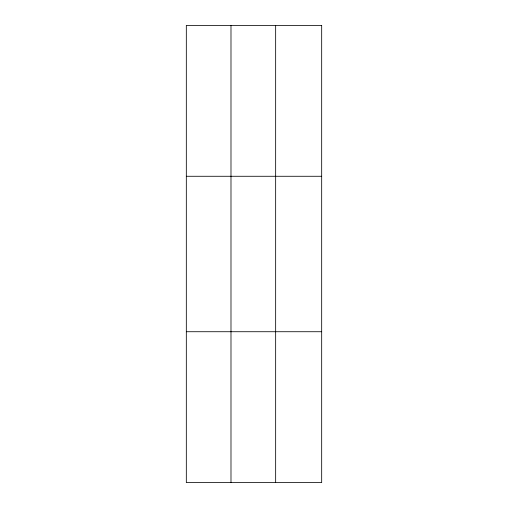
<?xml version="1.0" encoding="UTF-8"?>
<svg xmlns="http://www.w3.org/2000/svg" width="508" height="508" viewBox="0 0 508 508"><rect width="100%" height="100%" fill="white"/><g stroke="black" fill="none" stroke-linecap="round" stroke-linejoin="round"><path stroke-width="0.76" d="M230.988 482.6L230.988 25.4M275.654 482.6L275.654 25.4M186.322 176.276L321.678 176.276M186.322 331.724L321.678 331.724M321.678 25.4L321.678 482.6L186.322 482.6L186.322 25.4L321.678 25.4"/></g></svg>
